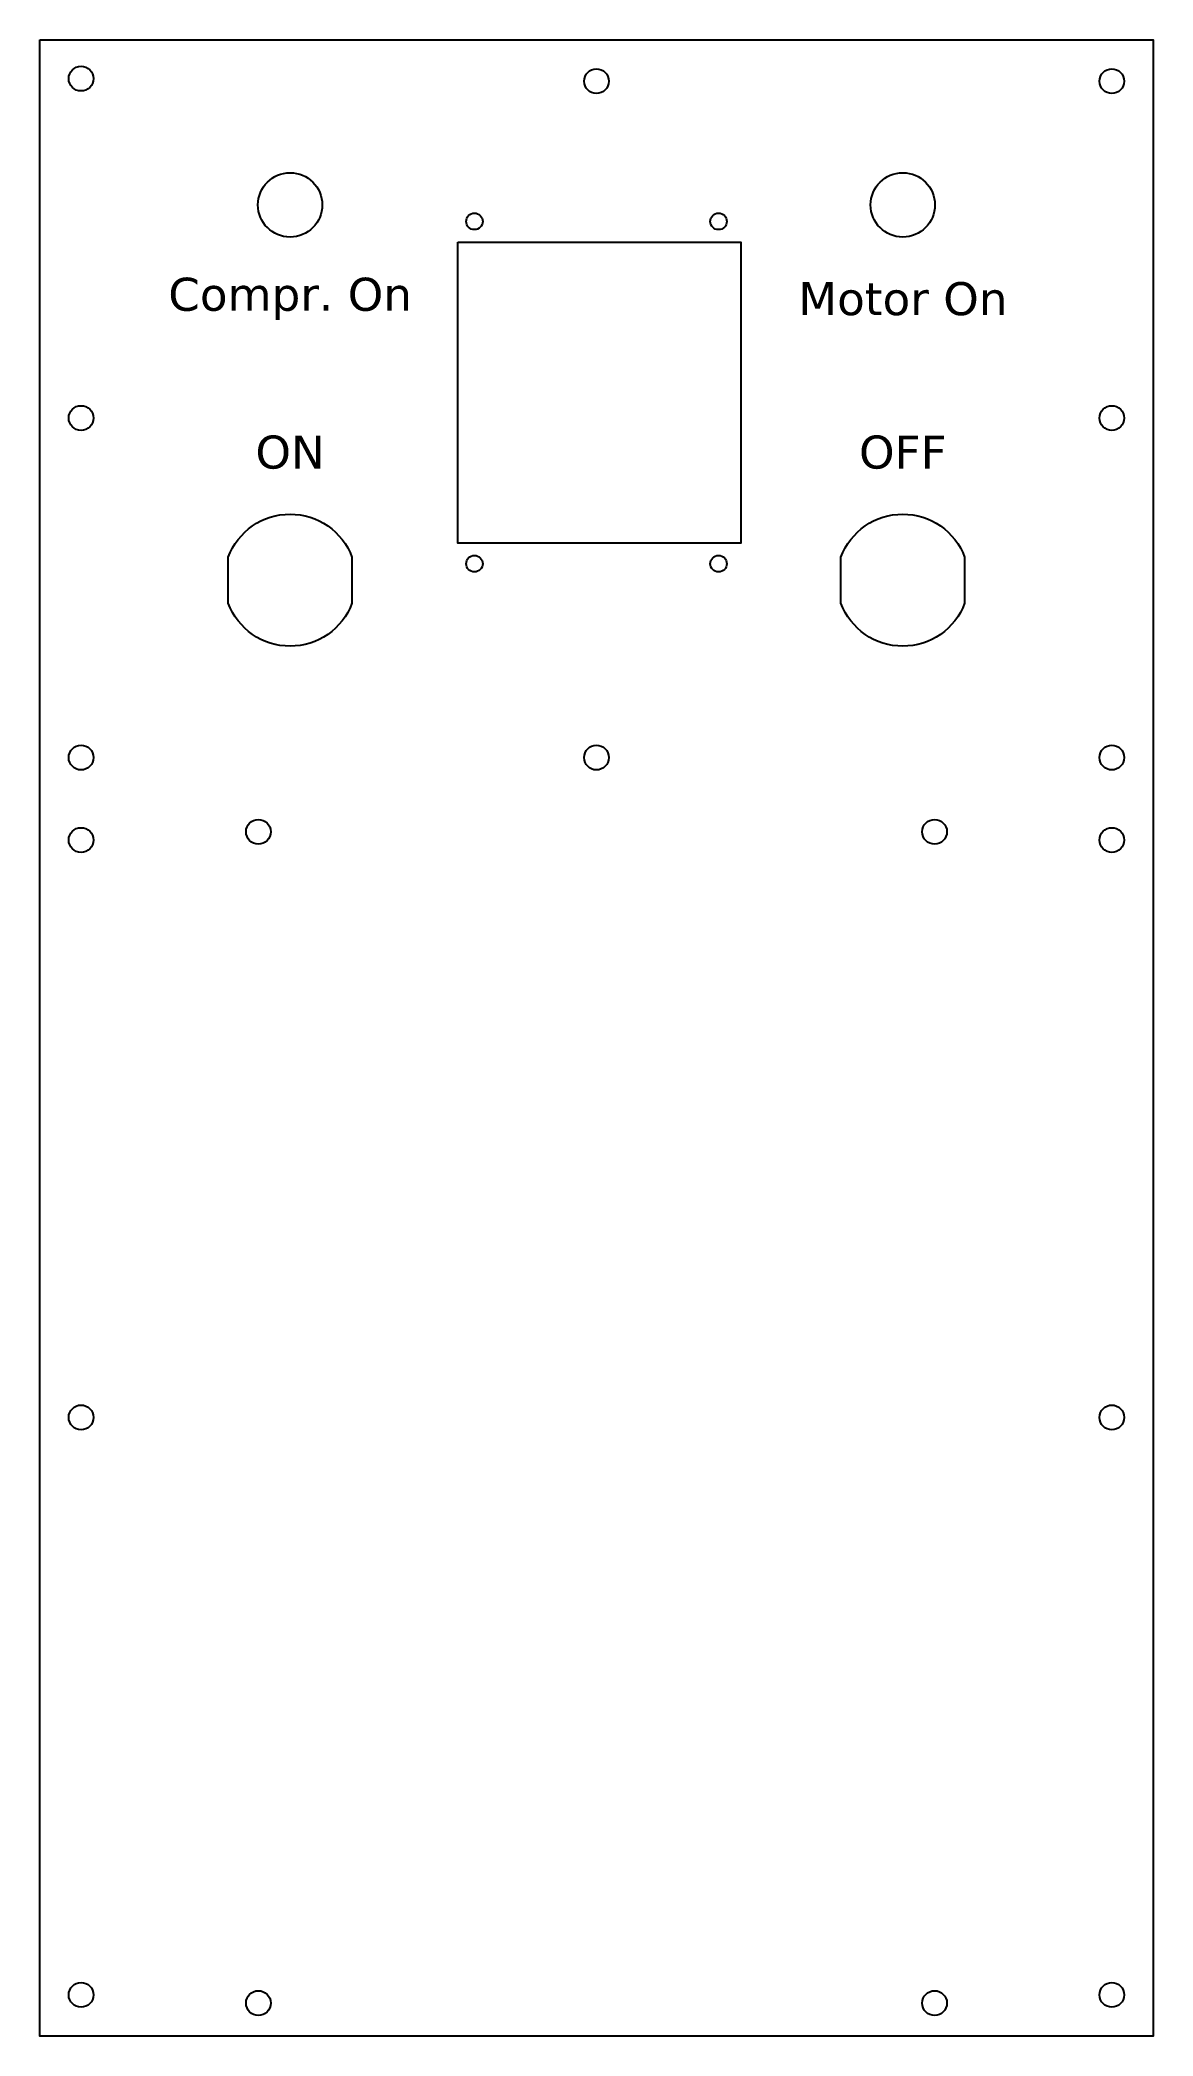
# Model space of a CAD drawing. Header units: millimetres. Extents: x 1522 to 1657, y 1096 to 1338.
import ezdxf

# ---------------------------------------------------------------- set-up
doc = ezdxf.new("R2010")
doc.units = ezdxf.units.MM
doc.layers.add('Resultaat', color=7, linetype='Continuous')

msp = doc.modelspace()

# ---------------------------------------------------------------- linework, layer by layer
at = {"layer": 'Resultaat', "color": 5}
msp.add_lwpolyline([(1522.06, 1338.27), (1657.06, 1338.27), (1657.06, 1096.27), (1522.06, 1096.27)], close=True, dxfattribs=at)
at = {"layer": 'Resultaat', "color": 1}
for points in [[(1525.56, 1333.58, -1), (1528.56, 1333.58, -1)], [(1588.06, 1333.27, -1), (1591.06, 1333.27, -1)], [(1650.56, 1333.27, -1), (1653.56, 1333.27, -1)], [(1548.51, 1318.27, -1), (1556.31, 1318.27, -1)], [(1622.81, 1318.27, -1), (1630.61, 1318.27, -1)], [(1573.76, 1316.27, -1), (1575.76, 1316.27, -1)], [(1603.36, 1316.27, -1), (1605.36, 1316.27, -1)], [(1525.56, 1292.43, -1), (1528.56, 1292.43, -1)], [(1650.56, 1292.43, -1), (1653.56, 1292.43, -1)], [(1544.91, 1275.56, -0.695482), (1559.91, 1275.56), (1559.91, 1269.99, -0.695482), (1544.91, 1269.99)], [(1619.21, 1275.56, -0.695482), (1634.21, 1275.56), (1634.21, 1269.99, -0.695482), (1619.21, 1269.99)], [(1573.76, 1274.77, -1), (1575.76, 1274.77, -1)], [(1603.36, 1274.77, -1), (1605.36, 1274.77, -1)], [(1525.56, 1251.27, -1), (1528.56, 1251.27, -1)], [(1588.06, 1251.27, -1), (1591.06, 1251.27, -1)], [(1650.56, 1251.27, -1), (1653.56, 1251.27, -1)], [(1525.56, 1241.27, -1), (1528.56, 1241.27, -1)], [(1547.06, 1242.27, -1), (1550.06, 1242.27, -1)], [(1629.06, 1242.27, -1), (1632.06, 1242.27, -1)], [(1650.56, 1241.27, -1), (1653.56, 1241.27, -1)], [(1525.56, 1171.27, -1), (1528.56, 1171.27, -1)], [(1650.56, 1171.27, -1), (1653.56, 1171.27, -1)], [(1525.56, 1101.27, -1), (1528.56, 1101.27, -1)], [(1547.06, 1100.27, -1), (1550.06, 1100.27, -1)], [(1629.06, 1100.27, -1), (1632.06, 1100.27, -1)], [(1650.56, 1101.27, -1), (1653.56, 1101.27, -1)]]:
    msp.add_lwpolyline(points, format="xyb", close=True, dxfattribs=at)
msp.add_lwpolyline([(1572.76, 1313.77), (1607.06, 1313.77), (1607.06, 1277.27), (1572.76, 1277.27)], close=True, dxfattribs=at)

# ---------------------------------------------------------------- texts
at = {"layer": 'Resultaat', "color": 3, "char_height": 4, "attachment_point": 5}
for s, insert, width in [('{\\fVerdana|b0|i0|c0|p34;Compr. On}', (1552.41, 1306.87), 40), ('{\\fVerdana|b0|i0|c0|p34;Motor On}', (1626.71, 1306.87), 40), ('{\\fVerdana|b0|i0|c0|p34;ON}', (1552.41, 1288.27), 20), ('{\\fVerdana|b0|i0|c0|p34;OFF}', (1626.71, 1288.27), 20)]:
    msp.add_mtext(s, dxfattribs=dict(at, insert=insert, width=width))

doc.saveas('drawing.dxf')
